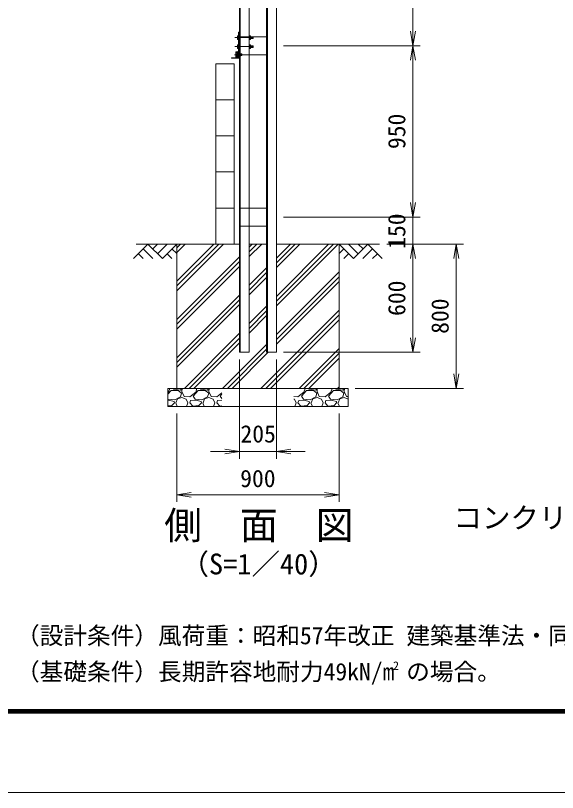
# Model space of a CAD drawing. Units: millimetres, scale not verified. Extents: x -8400 to 8400, y -5940 to 5940.
# Drawn here: x -668 to 2338, y -5940 to -1632 of the extents above; entities that cross this region are included whole.
import ezdxf
from ezdxf.enums import TextEntityAlignment as Align

# ---------------------------------------------------------------- set-up
doc = ezdxf.new("R2010")
doc.units = ezdxf.units.MM
doc.header["$LTSCALE"] = 40
doc.linetypes.add('DASHED', pattern=[7.5, 6, -1.5])
doc.linetypes.add('USER1', pattern=[50.8, 31.75, -6.35, 6.35, -6.35])
for name, color, linetype, lineweight in [('0-0_D-STR1', 1, 'Continuous', 18), ('0-1_D-BMK', 2, 'USER1', 13), ('0-2_D-BGD', 7, 'Continuous', 9), ('0-3_D-STR4', 7, 'Continuous', 9), ('0-4_D-STR-DIM', 7, 'Continuous', 9), ('0-5_0', 7, 'Continuous', 9), ('0-6_D-STR3', 3, 'Continuous', 13), ('0-7_D-STR2', 7, 'Continuous', 9), ('0-A_D-DCR-HCH', 7, 'Continuous', 9), ('0-B_D-TTL', 7, 'Continuous', 9)]:
    doc.layers.add(name, color=color, linetype=linetype, lineweight=lineweight)
doc.layers.add('0-8_D-TTL-TXT', color=7, linetype='Continuous')
doc.styles.add('ＭＳ ゴシック', font='')
doc.styles.get('ＭＳ ゴシック').set_extended_font_data('MS Gothic')

# ---------------------------------------------------------------- blocks, each defined once
blk = doc.blocks.new('_Open')
at = {"layer": '0-5_0'}
blk.add_line((-40, 6.67), (0, 0), dxfattribs=at)
blk.add_lwpolyline([(-40, -6.67), (0, 0), (-40, 0)], dxfattribs=at)

msp = doc.modelspace()

# ---------------------------------------------------------------- linework, layer by layer
at = {"layer": '0-0_D-STR1'}
for p, q in [((573.95, -3499.31), (573.95, 1155.69)), ((577.95, -3499.31), (577.95, 1155.69)), ((778.95, -3499.31), (778.95, 1049.06)), ((724.95, -3499.31), (724.95, 1026.69)), ((728.95, -3499.31), (728.95, 1028.35)), ((627.95, -1749.31), (627.95, -649.31)), ((724.95, -1749.31), (577.95, -1749.31)), ((566.45, -1861.81), (566.45, -1831.31)), ((568.45, -1829.31), (569.45, -1829.31)), ((569.45, -1864.31), (569.45, -1829.31)), ((577.95, -1849.31), (724.95, -1849.31)), ((627.95, -2699.31), (627.95, -1849.31)), ((529.45, -1868.31), (529.45, -1869.31)), ((529.45, -1869.31), (564.45, -1869.31)), ((531.45, -1866.31), (561.95, -1866.31)), ((724.95, -2699.31), (577.95, -2699.31)), ((577.95, -2799.31), (724.95, -2799.31)), ((627.95, -3499.31), (627.95, -2799.31)), ((573.95, -3499.31), (627.95, -3499.31)), ((724.95, -3499.31), (778.95, -3499.31))]:
    msp.add_line(p, q, dxfattribs=at)
at = {"layer": '0-0_D-STR1', "linetype": 'DASHED'}
for p, q in [((627.95, -1749.31), (627.95, -1849.31)), ((627.95, -2699.31), (627.95, -2799.31))]:
    msp.add_line(p, q, dxfattribs=at)
at = {"layer": '0-0_D-STR1'}
for centre, radius, start, end in [((568.45, -1831.31), 2, 90, 180), ((531.45, -1868.31), 2, 90, 180), ((561.95, -1861.81), 4.5, 270, 0), ((564.45, -1864.31), 5, 270, 0)]:
    msp.add_arc(centre, radius, start, end, dxfattribs=at)
at = {"layer": '0-1_D-BMK'}
for p, q in [((549.05, -1754.31), (652.04, -1754.31)), ((549.05, -1804.31), (652.04, -1804.31)), ((588.71, -1849.31), (547.35, -1849.31))]:
    msp.add_line(p, q, dxfattribs=at)
at = {"layer": '0-2_D-BGD'}
for p, q in [((543.95, -2899.31), (543.95, -1899.31)), ((443.95, -2099.31), (543.95, -2099.31)), ((443.95, -2299.31), (543.95, -2299.31)), ((443.95, -2499.31), (543.95, -2499.31)), ((443.95, -2699.31), (543.95, -2699.31)), ((1.45, -2899.31), (573.95, -2899.31)), ((627.95, -2899.31), (724.95, -2899.31)), ((778.95, -2899.31), (1351.45, -2899.31))]:
    msp.add_line(p, q, dxfattribs=at)
msp.add_lwpolyline([(443.95, -2899.31), (443.95, -1899.31), (543.95, -1899.31)], dxfattribs=at)
at = {"layer": '0-3_D-STR4'}
for p, q in [((226.45, -3699.31), (226.45, -2899.31)), ((1126.45, -3699.31), (1126.45, -2899.31)), ((176.45, -3699.31), (1176.45, -3699.31)), ((176.45, -3699.31), (176.45, -3799.31)), ((1176.45, -3699.31), (1176.45, -3799.31)), ((176.45, -3799.31), (1176.45, -3799.31))]:
    msp.add_line(p, q, dxfattribs=at)
at = {"layer": '0-4_D-STR-DIM'}
for p, q in [((1536.45, -1719.31), (1536.45, -679.31)), ((818.95, -1799.31), (1576.45, -1799.31)), ((818.95, -1799.31), (1576.45, -1799.31)), ((1536.45, -2669.31), (1536.45, -1879.31)), ((1536.45, -2669.31), (1536.45, -2589.31)), ((818.95, -2749.31), (1576.45, -2749.31)), ((818.95, -2749.31), (1576.45, -2749.31)), ((1536.45, -2899.31), (1536.45, -2749.31)), ((1391.45, -2899.31), (1576.45, -2899.31)), ((1391.45, -2899.31), (1816.45, -2899.31)), ((1391.45, -2899.31), (1576.45, -2899.31)), ((1536.45, -3419.31), (1536.45, -2979.31)), ((1536.45, -2979.31), (1536.45, -3059.31)), ((1776.45, -2979.31), (1776.45, -3619.31)), ((818.95, -3499.31), (1576.45, -3499.31)), ((573.95, -3538.79), (573.95, -4089.31)), ((778.95, -3539.31), (778.95, -4089.31)), ((1216.45, -3699.31), (1816.45, -3699.31)), ((493.95, -4049.31), (413.95, -4049.31)), ((573.95, -4049.31), (778.95, -4049.31)), ((858.95, -4049.31), (938.95, -4049.31))]:
    msp.add_line(p, q, dxfattribs=at)
at = {"layer": '0-6_D-STR3'}
for p, q in [((562.45, -1746.06), (563.35, -1744.5)), ((562.45, -1746.06), (562.45, -1762.56)), ((562.45, -1762.56), (563.35, -1764.13)), ((563.35, -1744.5), (569.45, -1744.5)), ((563.35, -1749.4), (569.45, -1749.4)), ((563.35, -1759.22), (569.45, -1759.22)), ((563.35, -1764.13), (569.45, -1764.13)), ((569.45, -1724.31), (573.95, -1724.31)), ((569.45, -1744.5), (569.45, -1764.13)), ((562.45, -1796.06), (563.35, -1794.5)), ((562.45, -1796.06), (562.45, -1812.56)), ((563.35, -1794.5), (569.45, -1794.5)), ((563.35, -1799.4), (569.45, -1799.4)), ((563.35, -1809.22), (569.45, -1809.22)), ((569.45, -1794.5), (569.45, -1814.13)), ((553.45, -1837.61), (553.45, -1861.01)), ((555.75, -1837.61), (555.75, -1861.01)), ((566.45, -1834.31), (556.75, -1834.31)), ((566.45, -1836.61), (556.75, -1836.61)), ((561.15, -1843.01), (561.84, -1841.81)), ((561.15, -1843.01), (561.15, -1855.61)), ((566.45, -1841.81), (561.84, -1841.81)), ((566.45, -1845.56), (561.84, -1845.56)), ((562.45, -1812.56), (563.35, -1814.13)), ((563.35, -1814.13), (569.45, -1814.13)), ((566.45, -1834.31), (566.45, -1836.61)), ((566.45, -1841.81), (566.45, -1856.82)), ((573.95, -1841.81), (579.72, -1841.81)), ((573.95, -1856.82), (573.95, -1841.81)), ((573.95, -1845.56), (579.72, -1845.56)), ((579.72, -1841.81), (580.45, -1843.06)), ((580.45, -1855.56), (580.45, -1843.06)), ((580.45, -1845.31), (585.25, -1845.31)), ((580.45, -1846.06), (586, -1846.06)), ((585.25, -1845.31), (586.45, -1846.51)), ((585.25, -1845.31), (585.25, -1853.31)), ((585.25, -1853.31), (586.45, -1852.11)), ((586.45, -1846.51), (586.45, -1852.11)), ((566.45, -1862.01), (556.75, -1862.01)), ((566.45, -1864.31), (556.75, -1864.31)), ((561.15, -1855.61), (561.84, -1856.82)), ((566.45, -1853.06), (561.84, -1853.06)), ((566.45, -1856.82), (561.84, -1856.82)), ((566.45, -1862.01), (566.45, -1864.31)), ((573.95, -1853.06), (579.72, -1853.06)), ((573.95, -1856.82), (579.72, -1856.82)), ((579.72, -1856.82), (580.45, -1855.56)), ((580.45, -1852.56), (586, -1852.56)), ((580.45, -1853.31), (585.25, -1853.31))]:
    msp.add_line(p, q, dxfattribs=at)
at = {"layer": '0-6_D-STR3', "linetype": 'DASHED'}
for p, q in [((634.04, -1744.5), (627.95, -1744.5)), ((627.95, -1744.5), (627.95, -1764.13)), ((634.04, -1749.4), (627.95, -1749.4)), ((634.04, -1759.22), (627.95, -1759.22)), ((634.04, -1764.13), (627.95, -1764.13)), ((634.95, -1746.06), (634.04, -1744.5)), ((634.95, -1762.56), (634.04, -1764.13)), ((634.95, -1746.06), (634.95, -1762.56)), ((634.95, -1749.31), (647.95, -1749.31)), ((634.95, -1750.21), (648.85, -1750.21)), ((634.95, -1758.41), (648.85, -1758.41)), ((634.95, -1759.31), (647.95, -1759.31)), ((647.95, -1749.31), (649.45, -1750.81)), ((649.45, -1750.81), (649.45, -1757.81)), ((634.04, -1794.5), (627.95, -1794.5)), ((627.95, -1794.5), (627.95, -1814.13)), ((634.04, -1799.4), (627.95, -1799.4)), ((634.04, -1809.22), (627.95, -1809.22)), ((634.95, -1796.06), (634.04, -1794.5)), ((634.95, -1796.06), (634.95, -1812.56)), ((634.95, -1799.31), (647.95, -1799.31)), ((634.95, -1800.21), (648.85, -1800.21)), ((634.95, -1808.41), (648.85, -1808.41)), ((647.95, -1799.31), (649.45, -1800.81)), ((649.45, -1800.81), (649.45, -1807.81)), ((634.04, -1814.13), (627.95, -1814.13)), ((634.95, -1812.56), (634.04, -1814.13)), ((634.95, -1809.31), (647.95, -1809.31))]:
    msp.add_line(p, q, dxfattribs=at)
at = {"layer": '0-6_D-STR3'}
msp.add_lwpolyline([(569.45, -1724.31), (569.45, -1869.31), (573.95, -1869.31)], dxfattribs=at)
at = {"layer": '0-6_D-STR3', "linetype": 'DASHED'}
for points in [[(647.95, -1749.31), (647.95, -1759.31), (649.45, -1757.81)], [(647.95, -1799.31), (647.95, -1809.31), (649.45, -1807.81)]]:
    msp.add_lwpolyline(points, dxfattribs=at)
at = {"layer": '0-6_D-STR3'}
for centre, radius, start, end in [((578.83, -1754.31), 16.24, 162.41205, 197.58795), ((566.94, -1746.95), 4.34, 145.61575, 214.38425), ((566.94, -1761.67), 4.34, 145.61575, 214.38425), ((578.83, -1804.31), 16.24, 162.41205, 197.58795), ((566.94, -1796.95), 4.34, 145.61575, 214.38425), ((566.94, -1811.67), 4.34, 145.61575, 214.38425), ((556.75, -1837.61), 3.3, 90, 180), ((556.75, -1837.61), 1, 90, 180), ((573.68, -1849.31), 12.42, 162.4121, 197.5879), ((564.59, -1843.68), 3.32, 145.61585, 214.38415), ((576.98, -1843.68), 3.32, 325.61586, 34.38414), ((567.88, -1849.31), 12.42, 342.4121, 17.5879), ((556.75, -1861.01), 3.3, 180, 270), ((556.75, -1861.01), 1, 180, 270), ((564.59, -1854.94), 3.32, 145.61585, 214.38415), ((576.98, -1854.94), 3.32, 325.61585, 34.38416)]:
    msp.add_arc(centre, radius, start, end, dxfattribs=at)
at = {"layer": '0-6_D-STR3', "linetype": 'DASHED'}
for centre, radius, start, end in [((618.56, -1754.31), 16.24, 342.41205, 17.58795), ((630.46, -1746.95), 4.34, 325.61575, 34.38425), ((630.46, -1761.67), 4.34, 325.61575, 34.38425), ((618.56, -1804.31), 16.24, 342.41205, 17.58795), ((630.46, -1796.95), 4.34, 325.61575, 34.38425), ((630.46, -1811.67), 4.34, 325.61575, 34.38425)]:
    msp.add_arc(centre, radius, start, end, dxfattribs=at)
at = {"layer": '0-7_D-STR2'}
for p, q in [((226.45, -3839.31), (226.45, -4329.31)), ((1126.45, -3839.31), (1126.45, -4329.31)), ((306.45, -4289.31), (1046.45, -4289.31))]:
    msp.add_line(p, q, dxfattribs=at)
at = {"layer": '0-A_D-DCR-HCH'}
for p, q in [((66.81, -2899.31), (-13.01, -2979.13)), ((40.21, -2925.92), (93.66, -2979.13)), ((66.81, -2899.31), (146.63, -2979.13)), ((93.42, -2925.92), (120.02, -2899.31)), ((120.02, -2952.52), (173.24, -2899.31)), ((146.63, -2979.13), (226.45, -2899.31)), ((199.84, -2925.92), (226.45, -2952.4)), ((226.45, -2946.13), (273.26, -2899.31)), ((226.45, -3158.26), (485.4, -2899.31)), ((226.45, -2919.61), (246.75, -2899.31)), ((226.45, -3131.74), (458.88, -2899.31)), ((226.45, -3105.23), (432.36, -2899.31)), ((627.95, -2968.89), (697.53, -2899.31)), ((627.95, -2942.38), (671.01, -2899.31)), ((627.95, -2915.86), (644.5, -2899.31)), ((778.95, -3030.02), (909.66, -2899.31)), ((778.95, -3242.16), (1121.79, -2899.31)), ((778.95, -3003.51), (883.14, -2899.31)), ((778.95, -3215.64), (1095.28, -2899.31)), ((778.95, -2976.99), (856.63, -2899.31)), ((778.95, -3189.12), (1068.76, -2899.31)), ((1206.27, -2979.13), (1126.45, -2899.31)), ((1153.05, -2925.92), (1126.45, -2952.4)), ((1232.87, -2952.52), (1179.66, -2899.31)), ((1286.08, -2899.31), (1206.27, -2979.13)), ((1259.62, -2926.06), (1232.87, -2899.31)), ((1312.69, -2925.92), (1259.23, -2979.13)), ((1286.08, -2899.31), (1365.9, -2979.13)), ((13.6, -2952.52), (40.33, -2979.13)), ((173.24, -2952.52), (199.96, -2979.13)), ((226.45, -3317.36), (573.95, -2969.86)), ((1179.66, -2952.52), (1152.93, -2979.13)), ((1339.3, -2952.52), (1312.57, -2979.13)), ((226.45, -3343.88), (573.95, -2996.38)), ((226.45, -3370.39), (573.95, -3022.89)), ((627.95, -3127.99), (724.95, -3030.99)), ((627.95, -3154.51), (724.95, -3057.51)), ((778.95, -3401.25), (1126.45, -3053.75)), ((627.95, -3181.02), (724.95, -3084.02)), ((778.95, -3427.77), (1126.45, -3080.27)), ((778.95, -3454.29), (1126.45, -3106.79)), ((226.45, -3529.49), (573.95, -3181.99)), ((226.45, -3556.01), (573.95, -3208.51)), ((226.45, -3582.52), (573.95, -3235.02)), ((627.95, -3340.12), (724.95, -3243.12)), ((627.95, -3366.64), (724.95, -3269.64)), ((693.02, -3699.31), (1126.45, -3265.89)), ((627.95, -3393.16), (724.95, -3296.16)), ((719.54, -3699.31), (1126.45, -3292.4)), ((746.06, -3699.31), (1126.45, -3318.92)), ((268.76, -3699.31), (573.95, -3394.12)), ((295.28, -3699.31), (573.95, -3420.64)), ((321.79, -3699.31), (573.95, -3447.16)), ((480.89, -3699.31), (724.95, -3455.25)), ((507.41, -3699.31), (724.95, -3481.77)), ((905.16, -3699.31), (1126.45, -3478.02)), ((533.92, -3699.31), (733.92, -3499.31)), ((931.67, -3699.31), (1126.45, -3504.54)), ((958.19, -3699.31), (1126.45, -3531.05)), ((181.54, -3720.81), (188.42, -3699.31)), ((206.71, -3699.31), (210.04, -3704.31)), ((210.04, -3704.31), (247.54, -3708.81)), ((247.54, -3708.81), (252.82, -3699.31)), ((255.85, -3699.31), (255.04, -3716.31)), ((331.54, -3720.81), (338.42, -3699.31)), ((356.71, -3699.31), (360.04, -3704.31)), ((360.04, -3704.31), (397.54, -3708.81)), ((397.54, -3708.81), (402.82, -3699.31)), ((405.85, -3699.31), (405.04, -3716.31)), ((931.54, -3720.81), (938.42, -3699.31)), ((956.71, -3699.31), (960.04, -3704.31)), ((960.04, -3704.31), (997.54, -3708.81)), ((997.54, -3708.81), (1002.82, -3699.31)), ((1005.85, -3699.31), (1005.04, -3716.31)), ((1081.54, -3720.81), (1088.42, -3699.31)), ((1106.71, -3699.31), (1110.04, -3704.31)), ((1110.04, -3704.31), (1147.54, -3708.81)), ((1117.29, -3699.31), (1126.45, -3690.15)), ((1147.54, -3708.81), (1152.82, -3699.31)), ((1155.85, -3699.31), (1155.04, -3716.31)), ((176.45, -3732.47), (195.04, -3711.81)), ((176.45, -3724.75), (181.54, -3720.81)), ((195.04, -3711.81), (234.04, -3711.81)), ((247.54, -3746.31), (216.04, -3762.81)), ((234.04, -3711.81), (253.54, -3725.31)), ((253.54, -3725.31), (247.54, -3746.31)), ((255.04, -3716.31), (267.04, -3744.81)), ((267.04, -3744.81), (298.54, -3746.31)), ((298.54, -3746.31), (331.54, -3720.81)), ((318.04, -3741.81), (345.04, -3711.81)), ((328.54, -3759.81), (318.04, -3741.81)), ((345.04, -3711.81), (384.04, -3711.81)), ((397.54, -3746.31), (366.04, -3762.81)), ((384.04, -3711.81), (403.54, -3725.31)), ((403.54, -3725.31), (397.54, -3746.31)), ((405.04, -3716.31), (417.04, -3744.81)), ((417.04, -3744.81), (448.54, -3746.31)), ((448.54, -3746.31), (476.45, -3724.75)), ((468.04, -3741.81), (476.45, -3732.47)), ((476.45, -3756.23), (468.04, -3741.81)), ((876.45, -3745.26), (898.54, -3746.31)), ((898.54, -3746.31), (931.54, -3720.81)), ((918.04, -3741.81), (945.04, -3711.81)), ((928.54, -3759.81), (918.04, -3741.81)), ((945.04, -3711.81), (984.04, -3711.81)), ((997.54, -3746.31), (966.04, -3762.81)), ((984.04, -3711.81), (1003.54, -3725.31)), ((1003.54, -3725.31), (997.54, -3746.31)), ((1005.04, -3716.31), (1017.04, -3744.81)), ((1017.04, -3744.81), (1048.54, -3746.31)), ((1048.54, -3746.31), (1081.54, -3720.81)), ((1068.04, -3741.81), (1095.04, -3711.81)), ((1078.54, -3759.81), (1068.04, -3741.81)), ((1095.04, -3711.81), (1134.04, -3711.81)), ((1147.54, -3746.31), (1116.04, -3762.81)), ((1134.04, -3711.81), (1153.54, -3725.31)), ((1153.54, -3725.31), (1147.54, -3746.31)), ((1155.04, -3716.31), (1167.04, -3744.81)), ((1167.04, -3744.81), (1176.45, -3745.26)), ((178.54, -3759.81), (176.45, -3756.23)), ((181.54, -3764.31), (176.45, -3764.85)), ((216.04, -3762.81), (178.54, -3759.81)), ((211.54, -3771.81), (181.54, -3764.31)), ((213.04, -3779.31), (199.54, -3794.31)), ((213.04, -3779.31), (211.54, -3771.81)), ((220.54, -3779.31), (229.11, -3799.31)), ((222.04, -3779.31), (231.04, -3758.31)), ((231.04, -3758.31), (255.04, -3750.81)), ((255.04, -3750.81), (279.04, -3759.81)), ((279.04, -3759.81), (288.04, -3779.31)), ((280.9, -3799.31), (288.04, -3779.31)), ((298.54, -3779.31), (303.04, -3767.31)), ((315.04, -3797.31), (298.54, -3779.31)), ((331.54, -3764.31), (303.04, -3767.31)), ((366.04, -3762.81), (328.54, -3759.81)), ((361.54, -3771.81), (331.54, -3764.31)), ((363.04, -3779.31), (349.54, -3794.31)), ((363.04, -3779.31), (361.54, -3771.81)), ((370.54, -3779.31), (379.11, -3799.31)), ((372.04, -3779.31), (381.04, -3758.31)), ((381.04, -3758.31), (405.04, -3750.81)), ((405.04, -3750.81), (429.04, -3759.81)), ((429.04, -3759.81), (438.04, -3779.31)), ((430.9, -3799.31), (438.04, -3779.31)), ((448.54, -3779.31), (453.04, -3767.31)), ((465.04, -3797.31), (448.54, -3779.31)), ((476.45, -3764.85), (453.04, -3767.31)), ((876.45, -3758.84), (879.04, -3759.81)), ((879.04, -3759.81), (888.04, -3779.31)), ((880.9, -3799.31), (888.04, -3779.31)), ((898.54, -3779.31), (903.04, -3767.31)), ((915.04, -3797.31), (898.54, -3779.31)), ((931.54, -3764.31), (903.04, -3767.31)), ((966.04, -3762.81), (928.54, -3759.81)), ((961.54, -3771.81), (931.54, -3764.31)), ((963.04, -3779.31), (949.54, -3794.31)), ((963.04, -3779.31), (961.54, -3771.81)), ((970.54, -3779.31), (979.11, -3799.31)), ((972.04, -3779.31), (981.04, -3758.31)), ((981.04, -3758.31), (1005.04, -3750.81)), ((1005.04, -3750.81), (1029.04, -3759.81)), ((1029.04, -3759.81), (1038.04, -3779.31)), ((1030.9, -3799.31), (1038.04, -3779.31)), ((1048.54, -3779.31), (1053.04, -3767.31)), ((1065.04, -3797.31), (1048.54, -3779.31)), ((1081.54, -3764.31), (1053.04, -3767.31)), ((1116.04, -3762.81), (1078.54, -3759.81)), ((1111.54, -3771.81), (1081.54, -3764.31)), ((1113.04, -3779.31), (1099.54, -3794.31)), ((1113.04, -3779.31), (1111.54, -3771.81)), ((1120.54, -3779.31), (1129.11, -3799.31)), ((1122.04, -3779.31), (1131.04, -3758.31)), ((1131.04, -3758.31), (1155.04, -3750.81)), ((1155.04, -3750.81), (1176.45, -3758.84)), ((199.54, -3794.31), (176.45, -3796.32)), ((349.54, -3794.31), (315.04, -3797.31)), ((476.45, -3796.32), (465.04, -3797.31)), ((949.54, -3794.31), (915.04, -3797.31)), ((1099.54, -3794.31), (1065.04, -3797.31))]:
    msp.add_line(p, q, dxfattribs=at)
at = {"layer": '0-B_D-TTL', "color": 2, "lineweight": 18}
msp.add_lwpolyline([(-8400, 5940), (8400, 5940), (8400, -5940), (-8400, -5940)], close=True, dxfattribs=at)
at = {"layer": '0-B_D-TTL'}
for points in [[(-7860, 5500), (7860, 5500), (7860, -5500), (-7860, -5500)], [(-7855, 5495), (7855, 5495), (7855, -5495), (-7855, -5495)], [(-7850, 5490), (7850, 5490), (7850, -5490), (-7850, -5490)], [(-7845, 5485), (7845, 5485), (7845, -5485), (-7845, -5485)], [(-7840, 5480), (7840, 5480), (7840, -5480), (-7840, -5480)]]:
    msp.add_lwpolyline(points, close=True, dxfattribs=at)

# ---------------------------------------------------------------- block references
at = {"layer": '0-4_D-STR-DIM', "xscale": 2, "yscale": 2}
for p, rotation in [((1536.45, -1799.31), 270), ((1536.45, -1799.31), 90), ((1536.45, -2749.31), 270), ((1536.45, -2749.31), 270), ((1536.45, -2899.31), 90), ((1536.45, -2899.31), 90), ((1776.45, -2899.31), 90), ((1536.45, -3499.31), 270), ((1776.45, -3699.31), 270), ((778.95, -4049.31), 180)]:
    msp.add_blockref('_Open', p, dxfattribs=dict(at, rotation=rotation))
msp.add_blockref('_Open', (573.95, -4049.31), dxfattribs=at)
at = {"layer": '0-7_D-STR2', "xscale": 2, "yscale": 2, "rotation": 180}
msp.add_blockref('_Open', (226.45, -4289.31), dxfattribs=at)
at = {"layer": '0-7_D-STR2', "xscale": 2, "yscale": 2}
msp.add_blockref('_Open', (1126.45, -4289.31), dxfattribs=at)

# ---------------------------------------------------------------- texts
at = {"layer": '0-4_D-STR-DIM', "style": 'ＭＳ ゴシック'}
for s, p in [('950', (1522.95, -2372.56)), ('150', (1522.95, -2925.61)), ('600', (1522.95, -3297.81)), ('800', (1762.95, -3397.06))]:
    msp.add_text(s, height=96.19, rotation=90, dxfattribs=at).set_placement(p, align=Align.BOTTOM_LEFT)
msp.add_text('205', height=96.19, dxfattribs=at).set_placement((579.75, -4028.6), align=Align.BOTTOM_LEFT)
at = {"layer": '0-7_D-STR2', "style": 'ＭＳ ゴシック'}
msp.add_text('900', height=96.19, dxfattribs=at).set_placement((578.2, -4275.82), align=Align.BOTTOM_LEFT)
at = {"layer": '0-8_D-TTL-TXT', "style": 'ＭＳ ゴシック'}
for s, height, p in [('コンクリートブロック配筋図', 115.5, (1761.68, -4509.39)), ('側\u3000面\u3000図', 154, (156.65, -4581.65)), ('（S=1／40）', 115.5, (247.61, -4765.6)), ('（設計条件）風荷重：昭和57年改正 建築基準法・同施行令に基づく風圧力に準拠。', 96.19, (-664.9, -5147.21)), ('（基礎条件）長期許容地耐力49kN/m の場合。', 96.19, (-664.9, -5347.21)), ('2', 48.09, (1426.04, -5275.58))]:
    msp.add_text(s, height=height, dxfattribs=at).set_placement(p, align=Align.BOTTOM_LEFT)

doc.saveas('drawing.dxf')
